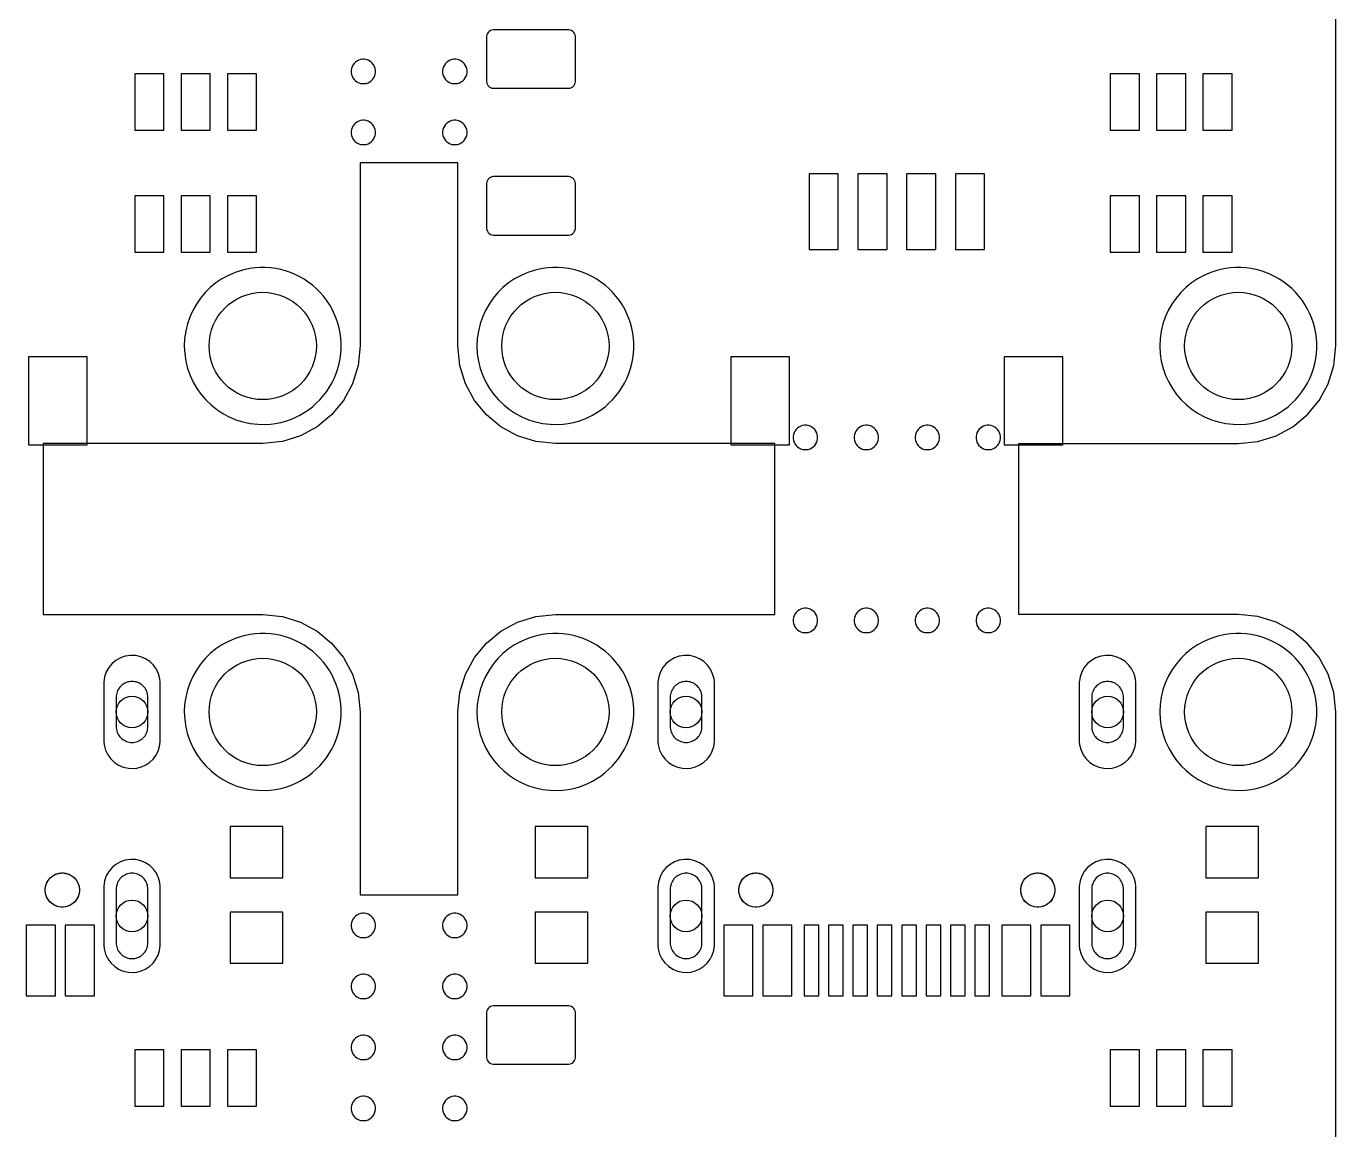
# Model space of a CAD drawing. Header units: millimetres. Extents: x 1 to 99, y 1.7 to 98.2.
# Drawn here: x 72.15 to 99, y 27.69 to 50.3 of the extents above; entities that cross this region are included whole.
import ezdxf

# ---------------------------------------------------------------- set-up
doc = ezdxf.new("R2010")
doc.units = ezdxf.units.MM

msp = doc.modelspace()

# ---------------------------------------------------------------- linework, layer by layer
at = {"layer": '16_copper'}
for points in [[(77.158, 42.149, 1), (76.842, 45.351), (76.738, 45.337, 0.936603), (77.053, 42.142)], [(83.158, 42.149, 1), (82.842, 45.351), (82.738, 45.337, 0.936603), (83.053, 42.142)], [(97.158, 42.149, 1), (96.842, 45.351), (96.738, 45.337, 0.936603), (97.053, 42.142)], [(77.158, 34.649, 1), (76.842, 37.851), (76.738, 37.837, 0.936603), (77.053, 34.642)], [(83.158, 34.649, 1), (82.842, 37.851), (82.738, 37.837, 0.936603), (83.053, 34.642)], [(97.158, 34.649, 1), (96.842, 37.851), (96.738, 37.837, 0.936603), (97.053, 34.642)], [(74.417, 35.099, 0.349916), (74.899, 35.638), (74.899, 36.862), (74.892, 36.926, 0.893656), (73.741, 36.862), (73.741, 35.638), (73.748, 35.574, 0.381721), (74.353, 35.092)], [(85.777, 35.099, 0.349916), (86.259, 35.638), (86.259, 36.862), (86.252, 36.926, 0.893656), (85.101, 36.862), (85.101, 35.638), (85.108, 35.574, 0.381721), (85.713, 35.092)], [(94.417, 35.099, 0.349916), (94.899, 35.638), (94.899, 36.862), (94.892, 36.926, 0.893656), (93.741, 36.862), (93.741, 35.638), (93.748, 35.574, 0.381721), (94.353, 35.092)], [(74.417, 30.919, 0.349916), (74.899, 31.458), (74.899, 32.682), (74.892, 32.746, 0.893656), (73.741, 32.682), (73.741, 31.458), (73.748, 31.394, 0.381721), (74.353, 30.912)], [(85.777, 30.919, 0.349916), (86.259, 31.458), (86.259, 32.682), (86.252, 32.746, 0.893656), (85.101, 32.682), (85.101, 31.458), (85.108, 31.394, 0.381721), (85.713, 30.912)], [(94.417, 30.919, 0.349916), (94.899, 31.458), (94.899, 32.682), (94.892, 32.746, 0.893656), (93.741, 32.682), (93.741, 31.458), (93.748, 31.394, 0.381721), (94.353, 30.912)]]:
    msp.add_lwpolyline(points, format="xyb", close=True, dxfattribs=at)
at = {"layer": '1_copper'}
for points in [[(83.304, 49.036), (83.331, 49.047), (83.356, 49.063), (83.377, 49.084), (83.393, 49.109), (83.404, 49.136), (83.41, 49.165), (83.41, 50.095), (83.404, 50.124), (83.393, 50.151), (83.377, 50.176), (83.356, 50.197), (83.331, 50.213), (83.304, 50.224), (83.275, 50.23), (81.725, 50.23), (81.696, 50.224), (81.669, 50.213), (81.644, 50.197), (81.623, 50.176), (81.607, 50.151), (81.596, 50.124), (81.59, 50.095), (81.59, 49.165), (81.596, 49.136), (81.607, 49.109), (81.623, 49.084), (81.644, 49.063), (81.669, 49.047), (81.696, 49.036), (81.725, 49.03), (83.275, 49.03)], [(74.975, 49.325), (74.375, 49.325), (74.375, 48.175), (74.975, 48.175)], [(75.925, 49.325), (75.325, 49.325), (75.325, 48.175), (75.925, 48.175)], [(76.875, 49.325), (76.275, 49.325), (76.275, 48.175), (76.875, 48.175)], [(94.975, 49.325), (94.375, 49.325), (94.375, 48.175), (94.975, 48.175)], [(95.925, 49.325), (95.325, 49.325), (95.325, 48.175), (95.925, 48.175)], [(96.875, 49.325), (96.275, 49.325), (96.275, 48.175), (96.875, 48.175)], [(88.8, 47.275), (88.2, 47.275), (88.2, 45.725), (88.8, 45.725)], [(89.8, 47.275), (89.2, 47.275), (89.2, 45.725), (89.8, 45.725)], [(90.8, 47.275), (90.2, 47.275), (90.2, 45.725), (90.8, 45.725)], [(91.8, 47.275), (91.2, 47.275), (91.2, 45.725), (91.8, 45.725)], [(83.304, 46.026), (83.331, 46.037), (83.356, 46.053), (83.377, 46.074), (83.393, 46.099), (83.404, 46.126), (83.41, 46.155), (83.41, 47.085), (83.404, 47.114), (83.393, 47.141), (83.377, 47.166), (83.356, 47.187), (83.331, 47.203), (83.304, 47.214), (83.275, 47.22), (81.725, 47.22), (81.696, 47.214), (81.669, 47.203), (81.644, 47.187), (81.623, 47.166), (81.607, 47.141), (81.596, 47.114), (81.59, 47.085), (81.59, 46.155), (81.596, 46.126), (81.607, 46.099), (81.623, 46.074), (81.644, 46.053), (81.669, 46.037), (81.696, 46.026), (81.725, 46.02), (83.275, 46.02)], [(74.975, 46.825), (74.375, 46.825), (74.375, 45.675), (74.975, 45.675)], [(75.925, 46.825), (75.325, 46.825), (75.325, 45.675), (75.925, 45.675)], [(76.875, 46.825), (76.275, 46.825), (76.275, 45.675), (76.875, 45.675)], [(94.975, 46.825), (94.375, 46.825), (94.375, 45.675), (94.975, 45.675)], [(95.925, 46.825), (95.325, 46.825), (95.325, 45.675), (95.925, 45.675)], [(96.875, 46.825), (96.275, 46.825), (96.275, 45.675), (96.875, 45.675)], [(73.4, 43.525), (72.2, 43.525), (72.2, 41.725), (73.4, 41.725)], [(87.8, 43.525), (86.6, 43.525), (86.6, 41.725), (87.8, 41.725)], [(93.4, 43.525), (92.2, 43.525), (92.2, 41.725), (93.4, 41.725)], [(77.415, 33.9), (76.335, 33.9), (76.335, 32.85), (77.415, 32.85)], [(83.665, 33.9), (82.585, 33.9), (82.585, 32.85), (83.665, 32.85)], [(97.415, 33.9), (96.335, 33.9), (96.335, 32.85), (97.415, 32.85)], [(77.415, 32.15), (76.335, 32.15), (76.335, 31.1), (77.415, 31.1)], [(83.665, 32.15), (82.585, 32.15), (82.585, 31.1), (83.665, 31.1)], [(97.415, 32.15), (96.335, 32.15), (96.335, 31.1), (97.415, 31.1)], [(72.75, 31.88), (72.15, 31.88), (72.15, 30.43), (72.75, 30.43)], [(73.55, 31.88), (72.95, 31.88), (72.95, 30.43), (73.55, 30.43)], [(87.05, 31.88), (86.45, 31.88), (86.45, 30.43), (87.05, 30.43)], [(87.85, 31.88), (87.25, 31.88), (87.25, 30.43), (87.85, 30.43)], [(88.4, 31.88), (88.1, 31.88), (88.1, 30.43), (88.4, 30.43)], [(88.9, 31.88), (88.6, 31.88), (88.6, 30.43), (88.9, 30.43)], [(89.4, 31.88), (89.1, 31.88), (89.1, 30.43), (89.4, 30.43)], [(89.9, 31.88), (89.6, 31.88), (89.6, 30.43), (89.9, 30.43)], [(90.4, 31.88), (90.1, 31.88), (90.1, 30.43), (90.4, 30.43)], [(90.9, 31.88), (90.6, 31.88), (90.6, 30.43), (90.9, 30.43)], [(91.4, 31.88), (91.1, 31.88), (91.1, 30.43), (91.4, 30.43)], [(91.9, 31.88), (91.6, 31.88), (91.6, 30.43), (91.9, 30.43)], [(92.75, 31.88), (92.15, 31.88), (92.15, 30.43), (92.75, 30.43)], [(93.55, 31.88), (92.95, 31.88), (92.95, 30.43), (93.55, 30.43)], [(83.304, 29.036), (83.331, 29.047), (83.356, 29.063), (83.377, 29.084), (83.393, 29.109), (83.404, 29.136), (83.41, 29.165), (83.41, 30.095), (83.404, 30.124), (83.393, 30.151), (83.377, 30.176), (83.356, 30.197), (83.331, 30.213), (83.304, 30.224), (83.275, 30.23), (81.725, 30.23), (81.696, 30.224), (81.669, 30.213), (81.644, 30.197), (81.623, 30.176), (81.607, 30.151), (81.596, 30.124), (81.59, 30.095), (81.59, 29.165), (81.596, 29.136), (81.607, 29.109), (81.623, 29.084), (81.644, 29.063), (81.669, 29.047), (81.696, 29.036), (81.725, 29.03), (83.275, 29.03)], [(74.975, 29.325), (74.375, 29.325), (74.375, 28.175), (74.975, 28.175)], [(75.925, 29.325), (75.325, 29.325), (75.325, 28.175), (75.925, 28.175)], [(76.875, 29.325), (76.275, 29.325), (76.275, 28.175), (76.875, 28.175)], [(94.975, 29.325), (94.375, 29.325), (94.375, 28.175), (94.975, 28.175)], [(95.925, 29.325), (95.325, 29.325), (95.325, 28.175), (95.925, 28.175)], [(96.875, 29.325), (96.275, 29.325), (96.275, 28.175), (96.875, 28.175)]]:
    msp.add_lwpolyline(points, close=True, dxfattribs=at)
for points in [[(77.158, 42.149, 1), (76.842, 45.351), (76.738, 45.337, 0.936603), (77.053, 42.142)], [(83.158, 42.149, 1), (82.842, 45.351), (82.738, 45.337, 0.936603), (83.053, 42.142)], [(97.158, 42.149, 1), (96.842, 45.351), (96.738, 45.337, 0.936603), (97.053, 42.142)], [(77.158, 34.649, 1), (76.842, 37.851), (76.738, 37.837, 0.936603), (77.053, 34.642)], [(83.158, 34.649, 1), (82.842, 37.851), (82.738, 37.837, 0.936603), (83.053, 34.642)], [(97.158, 34.649, 1), (96.842, 37.851), (96.738, 37.837, 0.936603), (97.053, 34.642)], [(74.417, 35.099, 0.349916), (74.899, 35.638), (74.899, 36.862), (74.892, 36.926, 0.893656), (73.741, 36.862), (73.741, 35.638), (73.748, 35.574, 0.381721), (74.353, 35.092)], [(85.777, 35.099, 0.349916), (86.259, 35.638), (86.259, 36.862), (86.252, 36.926, 0.893656), (85.101, 36.862), (85.101, 35.638), (85.108, 35.574, 0.381721), (85.713, 35.092)], [(94.417, 35.099, 0.349916), (94.899, 35.638), (94.899, 36.862), (94.892, 36.926, 0.893656), (93.741, 36.862), (93.741, 35.638), (93.748, 35.574, 0.381721), (94.353, 35.092)], [(74.417, 30.919, 0.349916), (74.899, 31.458), (74.899, 32.682), (74.892, 32.746, 0.893656), (73.741, 32.682), (73.741, 31.458), (73.748, 31.394, 0.381721), (74.353, 30.912)], [(85.777, 30.919, 0.349916), (86.259, 31.458), (86.259, 32.682), (86.252, 32.746, 0.893656), (85.101, 32.682), (85.101, 31.458), (85.108, 31.394, 0.381721), (85.713, 30.912)], [(94.417, 30.919, 0.349916), (94.899, 31.458), (94.899, 32.682), (94.892, 32.746, 0.893656), (93.741, 32.682), (93.741, 31.458), (93.748, 31.394, 0.381721), (94.353, 30.912)]]:
    msp.add_lwpolyline(points, format="xyb", close=True, dxfattribs=at)
at = {"layer": 'drills_NPTH'}
for centre in [(72.89, 32.6), (87.11, 32.6), (92.89, 32.6)]:
    msp.add_circle(centre, 0.35, dxfattribs=at)
at = {"layer": 'drills_PTH'}
for centre in [(74.32, 36.25), (85.68, 36.25), (94.32, 36.25), (74.32, 32.07), (85.68, 32.07), (94.32, 32.07)]:
    msp.add_circle(centre, 0.325, dxfattribs=at)
at = {"layer": 'drills_via_1_16'}
for centre in [(77, 43.75), (83, 43.75), (97, 43.75), (77, 36.25), (83, 36.25), (97, 36.25)]:
    msp.add_circle(centre, 1.1, dxfattribs=at)
at = {"layer": 'holes'}
for points in [[(79.312, 49.355), (79.312, 49.395), (79.306, 49.434), (79.294, 49.471), (79.276, 49.506), (79.253, 49.538), (79.225, 49.566), (79.194, 49.589), (79.158, 49.607), (79.121, 49.619), (79.082, 49.625), (79.043, 49.625), (79.004, 49.619), (78.967, 49.607), (78.931, 49.589), (78.9, 49.566), (78.872, 49.538), (78.849, 49.506), (78.831, 49.471), (78.819, 49.434), (78.812, 49.395), (78.812, 49.355), (78.819, 49.316), (78.831, 49.279), (78.849, 49.244), (78.872, 49.212), (78.9, 49.184), (78.931, 49.161), (78.967, 49.143), (79.004, 49.131), (79.043, 49.125), (79.082, 49.125), (79.121, 49.131), (79.158, 49.143), (79.194, 49.161), (79.225, 49.184), (79.253, 49.212), (79.276, 49.244), (79.294, 49.279), (79.306, 49.316), (79.312, 49.355)], [(81.188, 49.355), (81.188, 49.395), (81.181, 49.434), (81.169, 49.471), (81.151, 49.506), (81.128, 49.538), (81.1, 49.566), (81.069, 49.589), (81.033, 49.607), (80.996, 49.619), (80.957, 49.625), (80.918, 49.625), (80.879, 49.619), (80.842, 49.607), (80.806, 49.589), (80.775, 49.566), (80.747, 49.538), (80.724, 49.506), (80.706, 49.471), (80.694, 49.434), (80.688, 49.395), (80.688, 49.355), (80.694, 49.316), (80.706, 49.279), (80.724, 49.244), (80.747, 49.212), (80.775, 49.184), (80.806, 49.161), (80.842, 49.143), (80.879, 49.131), (80.918, 49.125), (80.957, 49.125), (80.996, 49.131), (81.033, 49.143), (81.069, 49.161), (81.1, 49.184), (81.128, 49.212), (81.151, 49.244), (81.169, 49.279), (81.181, 49.316), (81.188, 49.355)], [(79.312, 48.105), (79.312, 48.145), (79.306, 48.184), (79.294, 48.221), (79.276, 48.256), (79.253, 48.288), (79.225, 48.316), (79.194, 48.339), (79.158, 48.357), (79.121, 48.369), (79.082, 48.375), (79.043, 48.375), (79.004, 48.369), (78.967, 48.357), (78.931, 48.339), (78.9, 48.316), (78.872, 48.288), (78.849, 48.256), (78.831, 48.221), (78.819, 48.184), (78.812, 48.145), (78.812, 48.105), (78.819, 48.066), (78.831, 48.029), (78.849, 47.994), (78.872, 47.962), (78.9, 47.934), (78.931, 47.911), (78.967, 47.893), (79.004, 47.881), (79.043, 47.875), (79.082, 47.875), (79.121, 47.881), (79.158, 47.893), (79.194, 47.911), (79.225, 47.934), (79.253, 47.962), (79.276, 47.994), (79.294, 48.029), (79.306, 48.066), (79.312, 48.105)], [(81.188, 48.105), (81.188, 48.145), (81.181, 48.184), (81.169, 48.221), (81.151, 48.256), (81.128, 48.288), (81.1, 48.316), (81.069, 48.339), (81.033, 48.357), (80.996, 48.369), (80.957, 48.375), (80.918, 48.375), (80.879, 48.369), (80.842, 48.357), (80.806, 48.339), (80.775, 48.316), (80.747, 48.288), (80.724, 48.256), (80.706, 48.221), (80.694, 48.184), (80.688, 48.145), (80.688, 48.105), (80.694, 48.066), (80.706, 48.029), (80.724, 47.994), (80.747, 47.962), (80.775, 47.934), (80.806, 47.911), (80.842, 47.893), (80.879, 47.881), (80.918, 47.875), (80.957, 47.875), (80.996, 47.881), (81.033, 47.893), (81.069, 47.911), (81.1, 47.934), (81.128, 47.962), (81.151, 47.994), (81.169, 48.029), (81.181, 48.066), (81.188, 48.105)], [(72.5, 38.25), (77, 38.25), (77.402, 38.209), (77.776, 38.092), (78.116, 37.907), (78.412, 37.663), (78.657, 37.366), (78.842, 37.027), (78.959, 36.652), (79, 36.25), (79, 32.5), (81, 32.5), (81, 36.25), (81.041, 36.652), (81.158, 37.027), (81.343, 37.366), (81.587, 37.663), (81.884, 37.907), (82.223, 38.092), (82.598, 38.209), (83, 38.25), (87.5, 38.25), (87.5, 41.75), (83, 41.75), (82.598, 41.791), (82.223, 41.908), (81.884, 42.093), (81.587, 42.338), (81.343, 42.634), (81.158, 42.973), (81.041, 43.348), (81, 43.75), (81, 47.5), (79, 47.5), (79, 43.75), (78.959, 43.348), (78.842, 42.974), (78.657, 42.634), (78.412, 42.338), (78.116, 42.093), (77.776, 41.908), (77.402, 41.791), (77, 41.75), (72.5, 41.75), (72.5, 38.25)], [(88.375, 41.855), (88.375, 41.895), (88.369, 41.934), (88.357, 41.971), (88.339, 42.006), (88.316, 42.038), (88.288, 42.066), (88.256, 42.089), (88.221, 42.107), (88.184, 42.119), (88.145, 42.125), (88.105, 42.125), (88.066, 42.119), (88.029, 42.107), (87.994, 42.089), (87.962, 42.066), (87.934, 42.038), (87.911, 42.006), (87.893, 41.971), (87.881, 41.934), (87.875, 41.895), (87.875, 41.855), (87.881, 41.816), (87.893, 41.779), (87.911, 41.744), (87.934, 41.712), (87.962, 41.684), (87.994, 41.661), (88.029, 41.643), (88.066, 41.631), (88.105, 41.625), (88.145, 41.625), (88.184, 41.631), (88.221, 41.643), (88.256, 41.661), (88.288, 41.684), (88.316, 41.712), (88.339, 41.744), (88.357, 41.779), (88.369, 41.816), (88.375, 41.855)], [(89.625, 41.855), (89.625, 41.895), (89.619, 41.934), (89.607, 41.971), (89.589, 42.006), (89.566, 42.038), (89.538, 42.066), (89.506, 42.089), (89.471, 42.107), (89.434, 42.119), (89.395, 42.125), (89.355, 42.125), (89.316, 42.119), (89.279, 42.107), (89.244, 42.089), (89.212, 42.066), (89.184, 42.038), (89.161, 42.006), (89.143, 41.971), (89.131, 41.934), (89.125, 41.895), (89.125, 41.855), (89.131, 41.816), (89.143, 41.779), (89.161, 41.744), (89.184, 41.712), (89.212, 41.684), (89.244, 41.661), (89.279, 41.643), (89.316, 41.631), (89.355, 41.625), (89.395, 41.625), (89.434, 41.631), (89.471, 41.643), (89.506, 41.661), (89.538, 41.684), (89.566, 41.712), (89.589, 41.744), (89.607, 41.779), (89.619, 41.816), (89.625, 41.855)], [(90.875, 41.855), (90.875, 41.895), (90.869, 41.934), (90.857, 41.971), (90.839, 42.006), (90.816, 42.038), (90.788, 42.066), (90.756, 42.089), (90.721, 42.107), (90.684, 42.119), (90.645, 42.125), (90.605, 42.125), (90.566, 42.119), (90.529, 42.107), (90.494, 42.089), (90.462, 42.066), (90.434, 42.038), (90.411, 42.006), (90.393, 41.971), (90.381, 41.934), (90.375, 41.895), (90.375, 41.855), (90.381, 41.816), (90.393, 41.779), (90.411, 41.744), (90.434, 41.712), (90.462, 41.684), (90.494, 41.661), (90.529, 41.643), (90.566, 41.631), (90.605, 41.625), (90.645, 41.625), (90.684, 41.631), (90.721, 41.643), (90.756, 41.661), (90.788, 41.684), (90.816, 41.712), (90.839, 41.744), (90.857, 41.779), (90.869, 41.816), (90.875, 41.855)], [(92.125, 41.855), (92.125, 41.895), (92.119, 41.934), (92.107, 41.971), (92.089, 42.006), (92.066, 42.038), (92.038, 42.066), (92.006, 42.089), (91.971, 42.107), (91.934, 42.119), (91.895, 42.125), (91.855, 42.125), (91.816, 42.119), (91.779, 42.107), (91.744, 42.089), (91.712, 42.066), (91.684, 42.038), (91.661, 42.006), (91.643, 41.971), (91.631, 41.934), (91.625, 41.895), (91.625, 41.855), (91.631, 41.816), (91.643, 41.779), (91.661, 41.744), (91.684, 41.712), (91.712, 41.684), (91.744, 41.661), (91.779, 41.643), (91.816, 41.631), (91.855, 41.625), (91.895, 41.625), (91.934, 41.631), (91.971, 41.643), (92.006, 41.661), (92.038, 41.684), (92.066, 41.712), (92.089, 41.744), (92.107, 41.779), (92.119, 41.816), (92.125, 41.855)], [(88.375, 38.105), (88.375, 38.145), (88.369, 38.184), (88.357, 38.221), (88.339, 38.256), (88.316, 38.288), (88.288, 38.316), (88.256, 38.339), (88.221, 38.357), (88.184, 38.369), (88.145, 38.375), (88.105, 38.375), (88.066, 38.369), (88.029, 38.357), (87.994, 38.339), (87.962, 38.316), (87.934, 38.288), (87.911, 38.256), (87.893, 38.221), (87.881, 38.184), (87.875, 38.145), (87.875, 38.105), (87.881, 38.066), (87.893, 38.029), (87.911, 37.994), (87.934, 37.962), (87.962, 37.934), (87.994, 37.911), (88.029, 37.893), (88.066, 37.881), (88.105, 37.875), (88.145, 37.875), (88.184, 37.881), (88.221, 37.893), (88.256, 37.911), (88.288, 37.934), (88.316, 37.962), (88.339, 37.994), (88.357, 38.029), (88.369, 38.066), (88.375, 38.105)], [(89.625, 38.105), (89.625, 38.145), (89.619, 38.184), (89.607, 38.221), (89.589, 38.256), (89.566, 38.288), (89.538, 38.316), (89.506, 38.339), (89.471, 38.357), (89.434, 38.369), (89.395, 38.375), (89.355, 38.375), (89.316, 38.369), (89.279, 38.357), (89.244, 38.339), (89.212, 38.316), (89.184, 38.288), (89.161, 38.256), (89.143, 38.221), (89.131, 38.184), (89.125, 38.145), (89.125, 38.105), (89.131, 38.066), (89.143, 38.029), (89.161, 37.994), (89.184, 37.962), (89.212, 37.934), (89.244, 37.911), (89.279, 37.893), (89.316, 37.881), (89.355, 37.875), (89.395, 37.875), (89.434, 37.881), (89.471, 37.893), (89.506, 37.911), (89.538, 37.934), (89.566, 37.962), (89.589, 37.994), (89.607, 38.029), (89.619, 38.066), (89.625, 38.105)], [(90.875, 38.105), (90.875, 38.145), (90.869, 38.184), (90.857, 38.221), (90.839, 38.256), (90.816, 38.288), (90.788, 38.316), (90.756, 38.339), (90.721, 38.357), (90.684, 38.369), (90.645, 38.375), (90.605, 38.375), (90.566, 38.369), (90.529, 38.357), (90.494, 38.339), (90.462, 38.316), (90.434, 38.288), (90.411, 38.256), (90.393, 38.221), (90.381, 38.184), (90.375, 38.145), (90.375, 38.105), (90.381, 38.066), (90.393, 38.029), (90.411, 37.994), (90.434, 37.962), (90.462, 37.934), (90.494, 37.911), (90.529, 37.893), (90.566, 37.881), (90.605, 37.875), (90.645, 37.875), (90.684, 37.881), (90.721, 37.893), (90.756, 37.911), (90.788, 37.934), (90.816, 37.962), (90.839, 37.994), (90.857, 38.029), (90.869, 38.066), (90.875, 38.105)], [(92.125, 38.105), (92.125, 38.145), (92.119, 38.184), (92.107, 38.221), (92.089, 38.256), (92.066, 38.288), (92.038, 38.316), (92.006, 38.339), (91.971, 38.357), (91.934, 38.369), (91.895, 38.375), (91.855, 38.375), (91.816, 38.369), (91.779, 38.357), (91.744, 38.339), (91.712, 38.316), (91.684, 38.288), (91.661, 38.256), (91.643, 38.221), (91.631, 38.184), (91.625, 38.145), (91.625, 38.105), (91.631, 38.066), (91.643, 38.029), (91.661, 37.994), (91.684, 37.962), (91.712, 37.934), (91.744, 37.911), (91.779, 37.893), (91.816, 37.881), (91.855, 37.875), (91.895, 37.875), (91.934, 37.881), (91.971, 37.893), (92.006, 37.911), (92.038, 37.934), (92.066, 37.962), (92.089, 37.994), (92.107, 38.029), (92.119, 38.066), (92.125, 38.105)], [(73.995, 35.95), (73.996, 35.922), (74, 35.894), (74.006, 35.866), (74.015, 35.839), (74.025, 35.813), (74.039, 35.788), (74.054, 35.764), (74.071, 35.741), (74.09, 35.72), (74.111, 35.701), (74.134, 35.684), (74.157, 35.669), (74.183, 35.655), (74.209, 35.645), (74.236, 35.636), (74.264, 35.63), (74.292, 35.626), (74.32, 35.625), (74.348, 35.626), (74.376, 35.63), (74.404, 35.636), (74.431, 35.645), (74.457, 35.655), (74.483, 35.669), (74.506, 35.684), (74.529, 35.701), (74.55, 35.72), (74.569, 35.741), (74.586, 35.764), (74.601, 35.788), (74.615, 35.813), (74.625, 35.839), (74.634, 35.866), (74.64, 35.894), (74.644, 35.922), (74.645, 35.95), (74.645, 36.55), (74.644, 36.578), (74.64, 36.606), (74.634, 36.634), (74.625, 36.661), (74.615, 36.687), (74.601, 36.712), (74.586, 36.736), (74.569, 36.759), (74.55, 36.78), (74.529, 36.799), (74.506, 36.816), (74.483, 36.831), (74.457, 36.845), (74.431, 36.855), (74.404, 36.864), (74.376, 36.87), (74.348, 36.874), (74.32, 36.875), (74.292, 36.874), (74.264, 36.87), (74.236, 36.864), (74.209, 36.855), (74.183, 36.845), (74.157, 36.831), (74.134, 36.816), (74.111, 36.799), (74.09, 36.78), (74.071, 36.759), (74.054, 36.736), (74.039, 36.712), (74.025, 36.687), (74.015, 36.661), (74.006, 36.634), (74, 36.606), (73.996, 36.578), (73.995, 36.55), (73.995, 35.95)], [(85.355, 35.95), (85.356, 35.922), (85.36, 35.894), (85.366, 35.866), (85.375, 35.839), (85.385, 35.813), (85.399, 35.788), (85.414, 35.764), (85.431, 35.741), (85.45, 35.72), (85.471, 35.701), (85.494, 35.684), (85.517, 35.669), (85.543, 35.655), (85.569, 35.645), (85.596, 35.636), (85.624, 35.63), (85.652, 35.626), (85.68, 35.625), (85.708, 35.626), (85.736, 35.63), (85.764, 35.636), (85.791, 35.645), (85.817, 35.655), (85.843, 35.669), (85.866, 35.684), (85.889, 35.701), (85.91, 35.72), (85.929, 35.741), (85.946, 35.764), (85.961, 35.788), (85.975, 35.813), (85.985, 35.839), (85.994, 35.866), (86, 35.894), (86.004, 35.922), (86.005, 35.95), (86.005, 36.55), (86.004, 36.578), (86, 36.606), (85.994, 36.634), (85.985, 36.661), (85.975, 36.687), (85.961, 36.712), (85.946, 36.736), (85.929, 36.759), (85.91, 36.78), (85.889, 36.799), (85.866, 36.816), (85.843, 36.831), (85.817, 36.845), (85.791, 36.855), (85.764, 36.864), (85.736, 36.87), (85.708, 36.874), (85.68, 36.875), (85.652, 36.874), (85.624, 36.87), (85.596, 36.864), (85.569, 36.855), (85.543, 36.845), (85.517, 36.831), (85.494, 36.816), (85.471, 36.799), (85.45, 36.78), (85.431, 36.759), (85.414, 36.736), (85.399, 36.712), (85.385, 36.687), (85.375, 36.661), (85.366, 36.634), (85.36, 36.606), (85.356, 36.578), (85.355, 36.55), (85.355, 35.95)], [(93.995, 35.95), (93.996, 35.922), (94, 35.894), (94.006, 35.866), (94.015, 35.839), (94.025, 35.813), (94.039, 35.788), (94.054, 35.764), (94.071, 35.741), (94.09, 35.72), (94.111, 35.701), (94.134, 35.684), (94.157, 35.669), (94.183, 35.655), (94.209, 35.645), (94.236, 35.636), (94.264, 35.63), (94.292, 35.626), (94.32, 35.625), (94.348, 35.626), (94.376, 35.63), (94.404, 35.636), (94.431, 35.645), (94.457, 35.655), (94.483, 35.669), (94.506, 35.684), (94.529, 35.701), (94.55, 35.72), (94.569, 35.741), (94.586, 35.764), (94.601, 35.788), (94.615, 35.813), (94.625, 35.839), (94.634, 35.866), (94.64, 35.894), (94.644, 35.922), (94.645, 35.95), (94.645, 36.55), (94.644, 36.578), (94.64, 36.606), (94.634, 36.634), (94.625, 36.661), (94.615, 36.687), (94.601, 36.712), (94.586, 36.736), (94.569, 36.759), (94.55, 36.78), (94.529, 36.799), (94.506, 36.816), (94.483, 36.831), (94.457, 36.845), (94.431, 36.855), (94.404, 36.864), (94.376, 36.87), (94.348, 36.874), (94.32, 36.875), (94.292, 36.874), (94.264, 36.87), (94.236, 36.864), (94.209, 36.855), (94.183, 36.845), (94.157, 36.831), (94.134, 36.816), (94.111, 36.799), (94.09, 36.78), (94.071, 36.759), (94.054, 36.736), (94.039, 36.712), (94.025, 36.687), (94.015, 36.661), (94.006, 36.634), (94, 36.606), (93.996, 36.578), (93.995, 36.55), (93.995, 35.95)], [(72.54, 32.623), (72.546, 32.668), (72.558, 32.713), (72.575, 32.755), (72.598, 32.795), (72.626, 32.831), (72.659, 32.864), (72.695, 32.892), (72.735, 32.915), (72.777, 32.932), (72.822, 32.944), (72.867, 32.95), (72.913, 32.95), (72.958, 32.944), (73.003, 32.932), (73.045, 32.915), (73.085, 32.892), (73.121, 32.864), (73.154, 32.831), (73.182, 32.795), (73.205, 32.755), (73.222, 32.713), (73.234, 32.668), (73.24, 32.623), (73.24, 32.577), (73.234, 32.532), (73.222, 32.487), (73.205, 32.445), (73.182, 32.405), (73.154, 32.369), (73.121, 32.336), (73.085, 32.308), (73.045, 32.285), (73.003, 32.268), (72.958, 32.256), (72.913, 32.25), (72.867, 32.25), (72.822, 32.256), (72.777, 32.268), (72.735, 32.285), (72.695, 32.308), (72.659, 32.336), (72.626, 32.369), (72.598, 32.405), (72.575, 32.445), (72.558, 32.487), (72.546, 32.532), (72.54, 32.577), (72.54, 32.623)], [(73.995, 31.52), (73.996, 31.492), (74, 31.464), (74.006, 31.436), (74.015, 31.409), (74.025, 31.383), (74.039, 31.358), (74.054, 31.334), (74.071, 31.311), (74.09, 31.29), (74.111, 31.271), (74.134, 31.254), (74.157, 31.239), (74.183, 31.225), (74.209, 31.215), (74.236, 31.206), (74.264, 31.2), (74.292, 31.196), (74.32, 31.195), (74.348, 31.196), (74.376, 31.2), (74.404, 31.206), (74.431, 31.215), (74.457, 31.225), (74.483, 31.239), (74.506, 31.254), (74.529, 31.271), (74.55, 31.29), (74.569, 31.311), (74.586, 31.334), (74.601, 31.358), (74.615, 31.383), (74.625, 31.409), (74.634, 31.436), (74.64, 31.464), (74.644, 31.492), (74.645, 31.52), (74.645, 32.62), (74.644, 32.648), (74.64, 32.676), (74.634, 32.704), (74.625, 32.731), (74.615, 32.757), (74.601, 32.782), (74.586, 32.806), (74.569, 32.829), (74.55, 32.85), (74.529, 32.869), (74.506, 32.886), (74.483, 32.901), (74.457, 32.915), (74.431, 32.925), (74.404, 32.934), (74.376, 32.94), (74.348, 32.944), (74.32, 32.945), (74.292, 32.944), (74.264, 32.94), (74.236, 32.934), (74.209, 32.925), (74.183, 32.915), (74.157, 32.901), (74.134, 32.886), (74.111, 32.869), (74.09, 32.85), (74.071, 32.829), (74.054, 32.806), (74.039, 32.782), (74.025, 32.757), (74.015, 32.731), (74.006, 32.704), (74, 32.676), (73.996, 32.648), (73.995, 32.62), (73.995, 31.52)], [(85.355, 31.52), (85.356, 31.492), (85.36, 31.464), (85.366, 31.436), (85.375, 31.409), (85.385, 31.383), (85.399, 31.358), (85.414, 31.334), (85.431, 31.311), (85.45, 31.29), (85.471, 31.271), (85.494, 31.254), (85.517, 31.239), (85.543, 31.225), (85.569, 31.215), (85.596, 31.206), (85.624, 31.2), (85.652, 31.196), (85.68, 31.195), (85.708, 31.196), (85.736, 31.2), (85.764, 31.206), (85.791, 31.215), (85.817, 31.225), (85.843, 31.239), (85.866, 31.254), (85.889, 31.271), (85.91, 31.29), (85.929, 31.311), (85.946, 31.334), (85.961, 31.358), (85.975, 31.383), (85.985, 31.409), (85.994, 31.436), (86, 31.464), (86.004, 31.492), (86.005, 31.52), (86.005, 32.62), (86.004, 32.648), (86, 32.676), (85.994, 32.704), (85.985, 32.731), (85.975, 32.757), (85.961, 32.782), (85.946, 32.806), (85.929, 32.829), (85.91, 32.85), (85.889, 32.869), (85.866, 32.886), (85.843, 32.901), (85.817, 32.915), (85.791, 32.925), (85.764, 32.934), (85.736, 32.94), (85.708, 32.944), (85.68, 32.945), (85.652, 32.944), (85.624, 32.94), (85.596, 32.934), (85.569, 32.925), (85.543, 32.915), (85.517, 32.901), (85.494, 32.886), (85.471, 32.869), (85.45, 32.85), (85.431, 32.829), (85.414, 32.806), (85.399, 32.782), (85.385, 32.757), (85.375, 32.731), (85.366, 32.704), (85.36, 32.676), (85.356, 32.648), (85.355, 32.62), (85.355, 31.52)], [(86.76, 32.623), (86.766, 32.668), (86.778, 32.713), (86.795, 32.755), (86.818, 32.795), (86.846, 32.831), (86.879, 32.864), (86.915, 32.892), (86.955, 32.915), (86.997, 32.932), (87.042, 32.944), (87.087, 32.95), (87.133, 32.95), (87.178, 32.944), (87.223, 32.932), (87.265, 32.915), (87.305, 32.892), (87.341, 32.864), (87.374, 32.831), (87.402, 32.795), (87.425, 32.755), (87.442, 32.713), (87.454, 32.668), (87.46, 32.623), (87.46, 32.577), (87.454, 32.532), (87.442, 32.487), (87.425, 32.445), (87.402, 32.405), (87.374, 32.369), (87.341, 32.336), (87.305, 32.308), (87.265, 32.285), (87.223, 32.268), (87.178, 32.256), (87.133, 32.25), (87.087, 32.25), (87.042, 32.256), (86.997, 32.268), (86.955, 32.285), (86.915, 32.308), (86.879, 32.336), (86.846, 32.369), (86.818, 32.405), (86.795, 32.445), (86.778, 32.487), (86.766, 32.532), (86.76, 32.577), (86.76, 32.623)], [(92.54, 32.623), (92.546, 32.668), (92.558, 32.713), (92.575, 32.755), (92.598, 32.795), (92.626, 32.831), (92.659, 32.864), (92.695, 32.892), (92.735, 32.915), (92.777, 32.932), (92.822, 32.944), (92.867, 32.95), (92.913, 32.95), (92.958, 32.944), (93.003, 32.932), (93.045, 32.915), (93.085, 32.892), (93.121, 32.864), (93.154, 32.831), (93.182, 32.795), (93.205, 32.755), (93.222, 32.713), (93.234, 32.668), (93.24, 32.623), (93.24, 32.577), (93.234, 32.532), (93.222, 32.487), (93.205, 32.445), (93.182, 32.405), (93.154, 32.369), (93.121, 32.336), (93.085, 32.308), (93.045, 32.285), (93.003, 32.268), (92.958, 32.256), (92.913, 32.25), (92.867, 32.25), (92.822, 32.256), (92.777, 32.268), (92.735, 32.285), (92.695, 32.308), (92.659, 32.336), (92.626, 32.369), (92.598, 32.405), (92.575, 32.445), (92.558, 32.487), (92.546, 32.532), (92.54, 32.577), (92.54, 32.623)], [(93.995, 31.52), (93.996, 31.492), (94, 31.464), (94.006, 31.436), (94.015, 31.409), (94.025, 31.383), (94.039, 31.358), (94.054, 31.334), (94.071, 31.311), (94.09, 31.29), (94.111, 31.271), (94.134, 31.254), (94.157, 31.239), (94.183, 31.225), (94.209, 31.215), (94.236, 31.206), (94.264, 31.2), (94.292, 31.196), (94.32, 31.195), (94.348, 31.196), (94.376, 31.2), (94.404, 31.206), (94.431, 31.215), (94.457, 31.225), (94.483, 31.239), (94.506, 31.254), (94.529, 31.271), (94.55, 31.29), (94.569, 31.311), (94.586, 31.334), (94.601, 31.358), (94.615, 31.383), (94.625, 31.409), (94.634, 31.436), (94.64, 31.464), (94.644, 31.492), (94.645, 31.52), (94.645, 32.62), (94.644, 32.648), (94.64, 32.676), (94.634, 32.704), (94.625, 32.731), (94.615, 32.757), (94.601, 32.782), (94.586, 32.806), (94.569, 32.829), (94.55, 32.85), (94.529, 32.869), (94.506, 32.886), (94.483, 32.901), (94.457, 32.915), (94.431, 32.925), (94.404, 32.934), (94.376, 32.94), (94.348, 32.944), (94.32, 32.945), (94.292, 32.944), (94.264, 32.94), (94.236, 32.934), (94.209, 32.925), (94.183, 32.915), (94.157, 32.901), (94.134, 32.886), (94.111, 32.869), (94.09, 32.85), (94.071, 32.829), (94.054, 32.806), (94.039, 32.782), (94.025, 32.757), (94.015, 32.731), (94.006, 32.704), (94, 32.676), (93.996, 32.648), (93.995, 32.62), (93.995, 31.52)], [(79.312, 31.855), (79.312, 31.895), (79.306, 31.934), (79.294, 31.971), (79.276, 32.006), (79.253, 32.038), (79.225, 32.066), (79.194, 32.089), (79.158, 32.107), (79.121, 32.119), (79.082, 32.125), (79.043, 32.125), (79.004, 32.119), (78.967, 32.107), (78.931, 32.089), (78.9, 32.066), (78.872, 32.038), (78.849, 32.006), (78.831, 31.971), (78.819, 31.934), (78.812, 31.895), (78.812, 31.855), (78.819, 31.816), (78.831, 31.779), (78.849, 31.744), (78.872, 31.712), (78.9, 31.684), (78.931, 31.661), (78.967, 31.643), (79.004, 31.631), (79.043, 31.625), (79.082, 31.625), (79.121, 31.631), (79.158, 31.643), (79.194, 31.661), (79.225, 31.684), (79.253, 31.712), (79.276, 31.744), (79.294, 31.779), (79.306, 31.816), (79.312, 31.855)], [(81.188, 31.855), (81.188, 31.895), (81.181, 31.934), (81.169, 31.971), (81.151, 32.006), (81.128, 32.038), (81.1, 32.066), (81.069, 32.089), (81.033, 32.107), (80.996, 32.119), (80.957, 32.125), (80.918, 32.125), (80.879, 32.119), (80.842, 32.107), (80.806, 32.089), (80.775, 32.066), (80.747, 32.038), (80.724, 32.006), (80.706, 31.971), (80.694, 31.934), (80.688, 31.895), (80.688, 31.855), (80.694, 31.816), (80.706, 31.779), (80.724, 31.744), (80.747, 31.712), (80.775, 31.684), (80.806, 31.661), (80.842, 31.643), (80.879, 31.631), (80.918, 31.625), (80.957, 31.625), (80.996, 31.631), (81.033, 31.643), (81.069, 31.661), (81.1, 31.684), (81.128, 31.712), (81.151, 31.744), (81.169, 31.779), (81.181, 31.816), (81.188, 31.855)], [(79.312, 30.605), (79.312, 30.645), (79.306, 30.684), (79.294, 30.721), (79.276, 30.756), (79.253, 30.788), (79.225, 30.816), (79.194, 30.839), (79.158, 30.857), (79.121, 30.869), (79.082, 30.875), (79.043, 30.875), (79.004, 30.869), (78.967, 30.857), (78.931, 30.839), (78.9, 30.816), (78.872, 30.788), (78.849, 30.756), (78.831, 30.721), (78.819, 30.684), (78.812, 30.645), (78.812, 30.605), (78.819, 30.566), (78.831, 30.529), (78.849, 30.494), (78.872, 30.462), (78.9, 30.434), (78.931, 30.411), (78.967, 30.393), (79.004, 30.381), (79.043, 30.375), (79.082, 30.375), (79.121, 30.381), (79.158, 30.393), (79.194, 30.411), (79.225, 30.434), (79.253, 30.462), (79.276, 30.494), (79.294, 30.529), (79.306, 30.566), (79.312, 30.605)], [(81.188, 30.605), (81.188, 30.645), (81.181, 30.684), (81.169, 30.721), (81.151, 30.756), (81.128, 30.788), (81.1, 30.816), (81.069, 30.839), (81.033, 30.857), (80.996, 30.869), (80.957, 30.875), (80.918, 30.875), (80.879, 30.869), (80.842, 30.857), (80.806, 30.839), (80.775, 30.816), (80.747, 30.788), (80.724, 30.756), (80.706, 30.721), (80.694, 30.684), (80.688, 30.645), (80.688, 30.605), (80.694, 30.566), (80.706, 30.529), (80.724, 30.494), (80.747, 30.462), (80.775, 30.434), (80.806, 30.411), (80.842, 30.393), (80.879, 30.381), (80.918, 30.375), (80.957, 30.375), (80.996, 30.381), (81.033, 30.393), (81.069, 30.411), (81.1, 30.434), (81.128, 30.462), (81.151, 30.494), (81.169, 30.529), (81.181, 30.566), (81.188, 30.605)], [(79.312, 29.355), (79.312, 29.395), (79.306, 29.434), (79.294, 29.471), (79.276, 29.506), (79.253, 29.538), (79.225, 29.566), (79.194, 29.589), (79.158, 29.607), (79.121, 29.619), (79.082, 29.625), (79.043, 29.625), (79.004, 29.619), (78.967, 29.607), (78.931, 29.589), (78.9, 29.566), (78.872, 29.538), (78.849, 29.506), (78.831, 29.471), (78.819, 29.434), (78.812, 29.395), (78.812, 29.355), (78.819, 29.316), (78.831, 29.279), (78.849, 29.244), (78.872, 29.212), (78.9, 29.184), (78.931, 29.161), (78.967, 29.143), (79.004, 29.131), (79.043, 29.125), (79.082, 29.125), (79.121, 29.131), (79.158, 29.143), (79.194, 29.161), (79.225, 29.184), (79.253, 29.212), (79.276, 29.244), (79.294, 29.279), (79.306, 29.316), (79.312, 29.355)], [(81.188, 29.355), (81.188, 29.395), (81.181, 29.434), (81.169, 29.471), (81.151, 29.506), (81.128, 29.538), (81.1, 29.566), (81.069, 29.589), (81.033, 29.607), (80.996, 29.619), (80.957, 29.625), (80.918, 29.625), (80.879, 29.619), (80.842, 29.607), (80.806, 29.589), (80.775, 29.566), (80.747, 29.538), (80.724, 29.506), (80.706, 29.471), (80.694, 29.434), (80.688, 29.395), (80.688, 29.355), (80.694, 29.316), (80.706, 29.279), (80.724, 29.244), (80.747, 29.212), (80.775, 29.184), (80.806, 29.161), (80.842, 29.143), (80.879, 29.131), (80.918, 29.125), (80.957, 29.125), (80.996, 29.131), (81.033, 29.143), (81.069, 29.161), (81.1, 29.184), (81.128, 29.212), (81.151, 29.244), (81.169, 29.279), (81.181, 29.316), (81.188, 29.355)], [(79.312, 28.105), (79.312, 28.145), (79.306, 28.184), (79.294, 28.221), (79.276, 28.256), (79.253, 28.288), (79.225, 28.316), (79.194, 28.339), (79.158, 28.357), (79.121, 28.369), (79.082, 28.375), (79.043, 28.375), (79.004, 28.369), (78.967, 28.357), (78.931, 28.339), (78.9, 28.316), (78.872, 28.288), (78.849, 28.256), (78.831, 28.221), (78.819, 28.184), (78.812, 28.145), (78.812, 28.105), (78.819, 28.066), (78.831, 28.029), (78.849, 27.994), (78.872, 27.962), (78.9, 27.934), (78.931, 27.911), (78.967, 27.893), (79.004, 27.881), (79.043, 27.875), (79.082, 27.875), (79.121, 27.881), (79.158, 27.893), (79.194, 27.911), (79.225, 27.934), (79.253, 27.962), (79.276, 27.994), (79.294, 28.029), (79.306, 28.066), (79.312, 28.105)], [(81.188, 28.105), (81.188, 28.145), (81.181, 28.184), (81.169, 28.221), (81.151, 28.256), (81.128, 28.288), (81.1, 28.316), (81.069, 28.339), (81.033, 28.357), (80.996, 28.369), (80.957, 28.375), (80.918, 28.375), (80.879, 28.369), (80.842, 28.357), (80.806, 28.339), (80.775, 28.316), (80.747, 28.288), (80.724, 28.256), (80.706, 28.221), (80.694, 28.184), (80.688, 28.145), (80.688, 28.105), (80.694, 28.066), (80.706, 28.029), (80.724, 27.994), (80.747, 27.962), (80.775, 27.934), (80.806, 27.911), (80.842, 27.893), (80.879, 27.881), (80.918, 27.875), (80.957, 27.875), (80.996, 27.881), (81.033, 27.893), (81.069, 27.911), (81.1, 27.934), (81.128, 27.962), (81.151, 27.994), (81.169, 28.029), (81.181, 28.066), (81.188, 28.105)]]:
    msp.add_lwpolyline(points, close=True, dxfattribs=at)
at = {"layer": 'outline'}
msp.add_lwpolyline([(99, 23.75), (99, 36.25), (98.959, 36.652), (98.842, 37.027), (98.657, 37.366), (98.412, 37.663), (98.116, 37.907), (97.776, 38.092), (97.402, 38.209), (97, 38.25), (92.5, 38.25), (92.5, 41.75), (97, 41.75), (97.402, 41.791), (97.776, 41.908), (98.116, 42.093), (98.412, 42.338), (98.657, 42.634), (98.842, 42.973), (98.959, 43.348), (99, 43.75), (99, 56.25)], dxfattribs=at)

doc.saveas('drawing.dxf')
